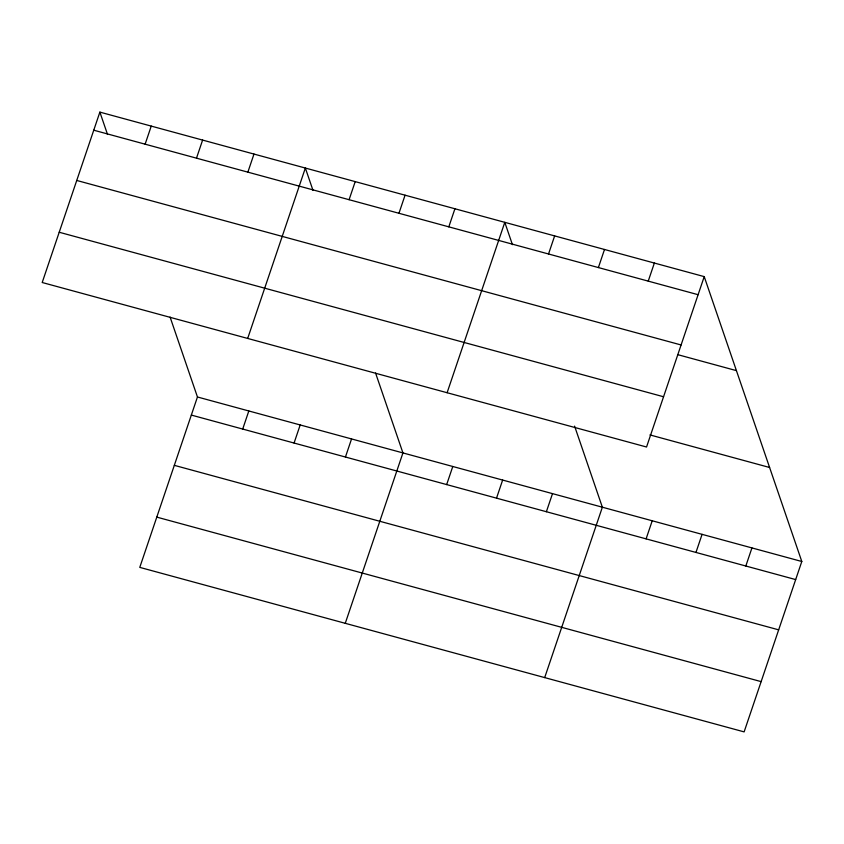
<?xml version="1.0" encoding="UTF-8"?>
<svg xmlns="http://www.w3.org/2000/svg" width="844" height="844" viewBox="0 0 844 844"><rect width="100%" height="100%" fill="white"/><g stroke="black" fill="none" stroke-linecap="round" stroke-linejoin="round"><path stroke-width="1.27" d="M99.877 112.115L42.2 282.508L646.546 447.014L704.223 276.621L99.877 112.115L107.526 134.439M145.126 144.187L151.245 126.094M196.494 158.166L202.613 140.083M247.862 172.155L253.981 154.062M170.087 317.08L197.454 396.986L139.777 567.379L744.123 731.885L801.8 561.492L704.223 276.621M247.682 338.433L305.349 168.051L312.997 190.375M242.703 429.058L248.822 410.975M349.089 199.701L355.208 181.618M294.071 443.037L300.19 424.954M398.948 213.279L405.067 195.196M345.439 457.026L351.558 438.943M448.808 226.846L454.927 208.763M345.259 623.315L402.936 452.922L375.559 373.016M447.109 392.724L504.786 222.331L512.435 244.665M446.666 484.583L452.785 466.489M548.526 253.991L554.645 235.909M496.525 498.15L502.644 480.067M598.385 267.569L604.504 249.476M546.384 511.728L552.504 493.634M648.234 281.136L654.364 263.054M544.696 677.595L602.363 507.212L574.595 426.125M646.103 538.862L652.222 520.78M695.962 552.44L702.081 534.357M745.822 566.007L751.941 547.925M93.747 130.198L698.094 294.704M76.741 180.458L681.087 344.964M677.837 354.68L736.422 370.632M59.217 232.248L663.553 396.754M649.933 434.913L769.601 467.492M197.454 396.986L801.8 561.492M191.335 415.079L795.681 579.585M174.318 465.339L778.664 629.846M156.794 517.119L761.14 681.625"/></g></svg>
